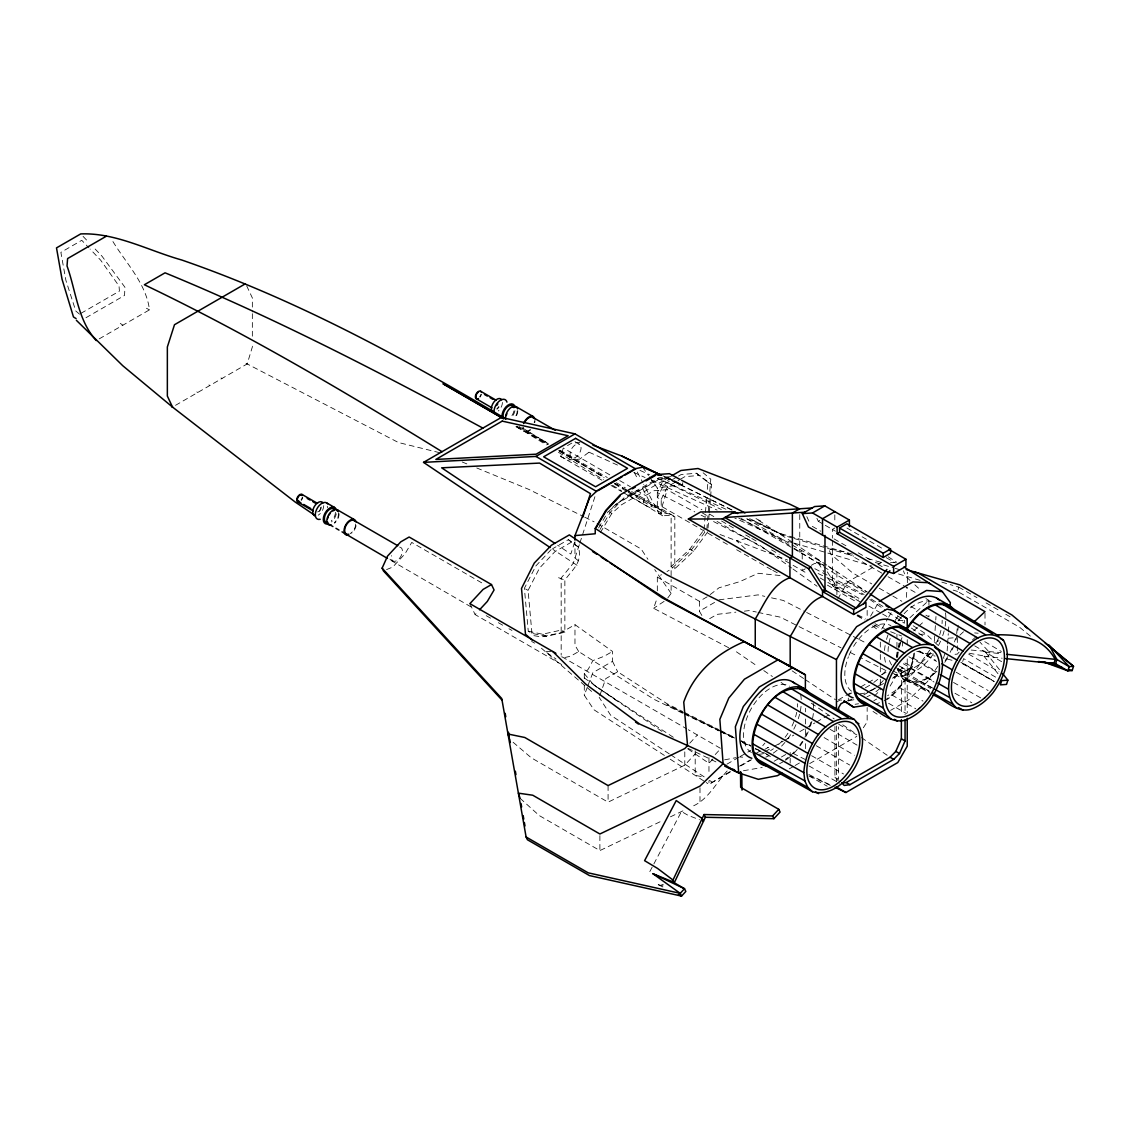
<?xml version="1.0" encoding="UTF-8"?>
<svg xmlns="http://www.w3.org/2000/svg" width="1130" height="1130" viewBox="0 0 1130 1130"><rect width="100%" height="100%" fill="white"/><g stroke="black" fill="none" stroke-linecap="round" stroke-linejoin="round"><path stroke-width="0.75" stroke-dasharray="5 3.75" d="M907.348 582.699L907.348 572.19M906.387 597.332L907.023 587.572M935.061 630.568L935.64 621.797M935.753 620.031L935.993 616.514M947.152 650.88L947.491 645.71M947.604 643.987L948.282 633.648M948.395 631.924L948.847 625.045M706.829 529.518L709.287 498.274M709.824 491.324L710.784 479.177L703.128 472.778M904.579 620.271L904.353 623.223L887.078 611.344M934.722 635.837L934.242 641.784L938.959 640.809M704.032 529.758L706.759 496.381M707.324 489.347L707.903 482.326L696.405 473.23L681.15 474.543L678.283 476.196M709.146 514.32L707.719 531.877L693.509 551.285L674.822 568.757L671.121 566.624L689.823 549.152L703.015 531.142M709.301 512.554L710.445 498.514M710.586 496.748L711.589 484.459L696.405 473.23M897.644 657.166L898.152 652.377M884.126 700.713C900.229 690.317 911.557 672.392 913.732 653.352M956.7 633.577L957.209 628.789M175.517 405.317L247.188 363.931L252.343 346.966L252.343 343.464M809.447 727.084L810.959 722.014M899.325 647.391L900.836 642.334M954.511 641.925L955.514 638.549M601.88 480.194L560.706 456.421L563.291 448.017L612.093 476.196M560.706 456.421L567.472 460.08L579.676 459.133L589.013 452.184L589.888 449.359M727.353 544.392L662.025 506.678L649.821 507.624L643.055 503.966L645.64 495.562L654.03 490.717L667.251 489.686L701.956 509.729M662.025 506.678L667.251 489.686M1030.376 636.119L1019.585 627.249L957.52 591.414L958.819 587.162L950.217 584.62M944.765 653.875L943.465 658.126L952.011 660.287M997.988 673.706L984.117 656.332L985.431 652.095L1001.731 653.79M574.647 542.287L570.834 554.025L557.627 545.211M579.309 544.731L573.32 563.136L561.172 578.009L561.172 655.16M579.845 543.064L595.002 496.466M551.158 549.59L535.888 565.904L524.391 588.278L528.261 631.232L531.948 633.365L546.171 636.345L564.859 632.235L564.859 580.128C572.712 569.054 582.67 562.712 578.447 547.132L568.362 539.66L552.584 548.756M728.61 647.716L653.62 608.279L657.321 597.629M599.719 695.783L605.751 678.65L617.672 671.771L666.968 703.665L682.732 711.547M664.369 755.419L593.928 709.753L584.295 695.233L587.346 687.181M587.953 685.571L592.855 672.689L612.517 661.332L612.517 651.459L574.972 624.664L561.172 632.63L541.468 636.939L530.267 635.032M668.946 477.383L662.971 480.829L657.321 492.581L694.823 511.904M804.842 737.311L807.583 731.619M950.09 652.434L952.83 646.727M676.842 477.03L663.932 484.473L657.321 497.638L661.22 499.347L661.22 513.034L662.674 515.817L669.991 515.294L674.822 516.65L674.822 568.757M661.22 499.347L667.618 486.606L679.102 479.982M531.948 633.365L528.077 590.397L539.575 568.037L554.844 551.723L572.048 541.793M649.821 871.611L653.069 865.453M653.875 863.913L681.475 811.51L688.212 815.408L699.527 819.744M890.073 686.108L899.805 669.836L902.87 668.056L905.059 669.285L905.059 714.725M837.697 599.07L847.867 581.837L872.911 567.373M870.58 616.189L878.278 602.855M881.993 628.661L887.813 618.562M888.646 617.121L891.146 612.799M598.603 527.964L607.912 512.017M600.327 532.654L611.867 513.387L621.345 504.87L661.276 481.804L670.754 479.388L682.294 485.335L682.859 482.595M599.988 529.504L610.242 512.342L623.845 497.977L658.776 477.792L672.378 476.479M959.13 652.095L957.336 654.115L952.548 654.482M863.32 727.762L867.162 721.886L867.162 707.521M929.75 650.131L913.873 672.35L895.158 690.727L887.587 695.727M937.787 666.319L927.363 681.743L908.195 700.205L890.595 710.36M799.701 745.263L802.385 741.351M945.16 660.499L947.83 656.572M667.731 598.01L671.121 593.405L671.121 579.549M704.823 532.159L690.826 550.691L671.121 569.153L666.983 571.54M762.75 745.687L764.911 743.088M584.295 678.622L584.295 673.65L588.292 669.13L592.855 660.64L604.338 656.177L612.517 651.459M612.912 506.989L617.644 502.737L657.589 479.671L667.067 477.256L682.859 484.728M561.723 664.581L475.109 614.579L477.326 612.192M689.738 743.215L697.38 734.994M513.105 742.269L531.326 757.835L608.081 802.159L684.794 765.137L695.19 753.936M715.205 754.558L720.813 748.512L688.255 729.726M712.945 758.979L708.962 763.287L687.958 749.02M727.169 770.957C716.01 783.048 707.86 800.04 692.097 806.467M790.661 755.532L795.506 750.419M874.295 696.165L879.14 691.292M881.866 674.794L886.838 670.005M959.85 635.173L966.15 629.297M972.478 639.947L976.235 636.43M664.115 601.372L653.62 608.279M909.89 617.743L928.931 600.327L925.908 598.575M913.704 630.837L917.504 627.348M918.775 626.19L925.131 620.384M609.183 510.887L618.068 503.02L657.18 480.448L667.336 477.708L680.02 484.812L680.02 482.143M873.801 682.435L878.631 678.706M730.291 771.465L708.962 784.319L706.208 782.539M785.463 759.332L788.062 757.439M932.886 688.156L898.322 668.776C902.475 686.899 925.442 683.142 935.216 672.068M81.007 313.307L119.413 291.13L119.031 286.017L100.739 260.281L90.061 249.052M85.979 317.714L124.554 295.439L124.922 287.232L101.983 256.171L93.705 247.512M99.228 338.859L149.485 309.846C146.166 283.009 125.246 262.513 111.997 239.984M567.486 445.601L571.681 443.172L579.944 442.536M680.528 479.148L684.837 476.676L700.106 475.363M657.321 590.792L657.321 577.119L661.46 574.732M682.647 713.228L654.086 699.357L578.673 651.544L570.579 656.219L564.562 657.575L561.172 656.883M816.905 518.317L818.261 521.269L820.719 519.857M657.321 577.119L699.399 601.301L707.564 596.584L719.061 587.769L739.839 581.625L758.103 573.291L783.132 575.834M834.816 527.993L832.358 529.419L832.358 538.106M701.871 615.483L699.399 611.175L716.039 601.57M709.654 618.661L717.098 614.367L735.842 612.163M805.252 568.828L802.215 570.594L802.215 567.288M811.34 565.325L814.377 563.573L819.052 563.291L826.722 566.102M793.754 548.77L818.261 562.924L820.719 561.497L823.53 565.918M827.654 577.656L833.191 586.315L835.649 584.902L859.888 598.9M878.815 563.969L881.753 562.274M726.901 764.177L738.836 757.284M740.334 756.422L746.294 752.976M747.792 752.114L750.772 750.391M838.389 699.809L844.35 696.363M845.847 695.501L851.808 692.054M860.763 686.899L866.738 683.452M868.221 682.591L875.679 678.283M881.654 674.836L887.615 671.389L859.662 657.25M848.305 694.95L851.794 692.93M837.132 701.758L840.197 699.979L842.867 700.219M865.34 687.803L871.399 684.3M756.521 753.088L759.388 751.436M764.911 749.317L768.414 747.297L765.377 748.625M739.444 766.182L750.108 760.01M867.176 692.422L874.804 688.029M876.329 687.139L882.431 683.622M893.096 677.463L912.419 666.855L912.419 654.581M765.109 751.676L772.652 747.311M774.163 746.436L783.231 741.209M784.743 740.334L793.811 735.107M799.842 731.619L804.376 728.991M805.888 728.13L814.956 722.889M816.467 722.028L828.544 715.05M730.22 772.044L708.962 784.319L708.962 780.816M740.842 765.914L751.464 759.77M863.828 694.908L869.902 691.391M871.428 690.515L879.013 686.136M880.538 685.26L883.575 683.509M892.672 678.254L912.419 666.855L903.138 662.081M873.885 700.657L876.626 699.089M774.135 761.225L779.968 757.863M781.423 757.015L788.726 752.806M789.249 768.88L793.641 766.338M795.11 765.49L799.517 762.948M809.659 763.598L856.808 736.365M520.111 798.303L539.278 815.577L599.889 850.579L662.618 820.564M670.457 816.821L686.051 809.363M876.343 704.018L879.451 702.691M386.545 569.605L392.774 567.034L404.964 553.898L411.73 542.428L484.925 584.69M847.472 700.854L851.794 699.159L848.305 701.179L848.305 698.058M528.261 631.232L542.485 634.213L561.172 630.102L564.859 632.235M849.011 700.77L854.972 699.47M724.598 759.84L736.195 757.609M743.455 770.731L762.185 767.496M855.099 704.273L858.56 703.764M649.482 476.916L657.321 488.061L680.02 484.812M719.061 599.818L758.103 594.874L764.812 596.358M744.359 611.161L749.458 610.567L756.351 612.036M898.025 620.78L907.348 620.059M919.749 634.439L926.035 633.958L939.878 647.165M948.211 638.238L954.299 637.772M927.151 653.988L932.194 653.592M890.511 562.684L895.2 562.401M662.858 886.965L658.183 884.677L663.31 884.578M551.27 651.502L544.914 651.346L555.988 658.988M739.514 756.973L742.735 757.171M974.653 632.927L978.156 633.224M971.221 650.061L1000.996 652.603M984.117 656.332L1002.141 658.211M558.573 577.698L564.859 580.128M969.159 653.211L988.34 656.77L989.654 652.533L979.992 642.179M758.06 612.404L780.435 617.192L841.017 647.829M771.522 597.841L783.26 600.44L805.069 611.655M843.997 551.85L828.841 548.756L830.578 553.898L852.175 572.599L871.739 583.885M658.183 884.677L666.319 886.669M439.556 452.678L398.396 442.508L246.171 363.408L247.272 363.705M916.741 651.247L935.075 656.078M749.628 518.67L779.615 533.36L843.955 551.765M852.373 554.166L845.65 552.245L881.993 573.235M867.487 558.488L882.587 562.811M792.356 537.979L784.065 535.521L745.645 518.162M794.023 538.473L853.729 556.115M875.284 562.486L893.533 567.867M895.2 568.362L901.839 570.325M941.869 582.148L948.55 584.125M792.653 542.697L782.765 539.773L734.726 518.063M794.305 543.177L872.049 566.158M898.59 573.998L920.343 580.425M953.212 590.143L957.52 591.414M720.008 534.504L787.61 560.07M759.883 750.617L755.25 748.851L770.434 756.45M890.638 631.727L901.599 635.992M462.212 461.986L468.682 464.656M476.775 467.975L528.572 489.276L583.151 516.396M662.703 475.73L667.336 477.708M639.961 470.377L649.566 474.727M657.575 478.343L728.031 510.195M589.013 452.184L617.827 465.221M633.845 472.453L645.061 477.524M651.459 480.42L717.112 510.096M810.055 776.07L830.324 785.364M818.134 573.532L826.058 577.317M827.64 578.066L862.458 594.733M779.615 533.36L784.065 535.521L749.416 518.557M684.243 714.005L719.16 730.955M720.742 731.731L735.023 738.667M742.961 742.523L749.317 745.602M755.659 748.696L760.419 750.998M763.598 752.538L768.216 754.784M808.854 774.516L830.465 785.011M687.789 748.258L718.624 763.188M732.085 510.068L662.773 476.111L732.268 510.167M662.971 480.829L721.364 509.545M738.723 518.091L771.861 534.391L792.723 547.414M685.868 714.005L666.968 704.696L682.732 712.592M687.436 714.782L722.07 731.83M723.638 732.607L734.655 738.031M740.955 741.139L750.405 745.786M584.719 517.173L594.069 521.82M805.379 759.558L790.181 751.959L790.181 756.747M684.314 712.338L718.991 729.683M720.573 730.474L734.754 737.565M741.054 740.715L750.518 745.447M684.314 713.369L718.991 730.715M720.573 731.505L734.754 738.596M742.636 742.537L750.518 746.478M850.339 652.533L858.108 656.459M146.448 308.278L149.485 309.846M857.769 614.847L865.594 618.873M874.987 623.689L884.38 628.506M806.622 612.46L851.794 635.682M853.348 636.487L858.023 638.888M859.577 639.679L865.806 642.885M760.434 520.888L755.786 518.5L792.172 542.047M701.066 515.125L704.188 516.721M713.567 521.552L760.434 545.705L791.579 568.009M814.843 568.701L864.125 594.493M771.338 569.633L733.441 547.909M772.807 570.41L780.18 574.28M856.95 615.779L864.648 619.946M873.871 624.947L881.57 629.113M901.33 675.429L929.849 691.362M912.362 681.8L929.298 691.249M906.119 679.865L930.089 693.241M508.952 628.76L511.975 630.455M531.651 641.445L534.674 643.139M919.622 681.079L931.911 687.958M578.447 547.132L568.362 539.66M903.308 663.762L933.366 680.698M927.419 677.76L933.549 681.206M954.963 693.283L971.8 702.775M897.517 669.864L930.597 688.495M808.882 775.886L827.245 786.226M908.845 656.742L935.88 672.096M953.522 682.464L980.981 698.043M808.967 765.928L839.477 783.245M919.34 650.951L935.852 660.4M956.178 672.237L988.114 690.515M811.608 755.702L843.559 773.979M958.819 587.162L976.984 597.657M986.066 602.897L999.697 610.765M1005.756 614.254L1011.802 617.757M846.935 528.035L884.55 549.745M886.174 557.641L895.242 562.881M818.261 521.269L823.897 524.532M825.31 525.337L835.381 531.157M812.286 526.34L820.747 531.227M834.053 538.897L849.153 547.626M858.221 552.852L871.809 560.706M877.855 564.195L883.886 567.684M888.053 576.724L901.684 584.591M903.195 585.467L916.826 593.335M707.903 482.326L711.589 484.459M879.267 588.236L891.316 595.185M892.813 596.047L901.839 601.273M910.879 606.485L918.393 610.822M925.922 615.172L928.931 616.909L928.931 611.937M746.69 518.769L820.719 561.497M741.224 518.444L792.257 547.909M678.607 483.216L682.294 485.335M667.067 477.256L670.754 479.388M663.932 484.473L667.618 486.606M995.601 677.11L963.593 658.62L962.28 662.872L994.287 681.348M709.499 514.079L714.019 516.692M721.562 521.043L735.136 528.882M745.701 534.984L750.221 537.598L736.492 540.733L746.492 549.886M751.747 538.473L757.835 541.99M771.522 549.886L779.135 554.279M820.211 577.995L826.298 581.512M827.824 582.388L858.249 599.959M868.899 606.104L881.061 613.138M882.587 614.014L888.674 617.531M833.191 586.315L861.978 602.94M702.125 512.808L709.584 517.102M717.027 521.41L791.551 564.435M793.076 565.311L808.148 574.012M827.4 585.128L857.048 602.248M960.867 662.279L994.245 681.56L960.076 662.364M574.958 441.675L579.478 444.288A7.825 4.52 -60 0 1 576.992 456.407A7.825 4.52 -60 0 1 570.212 452.494A7.825 4.52 -60 0 1 579.478 444.288M918.704 651.134L936.558 661.431M619.72 480.589L630.399 486.762M636.487 490.279L645.64 495.562M518.981 426.504L547.909 443.214M560.099 450.234L607.29 477.496M616.429 482.764L625.568 488.033M631.656 491.55L674.822 516.65M524.942 430.869L547.542 443.921M559.604 450.87L571.653 457.834M515.902 426.66L524.518 431.618M913.224 658.14L937.024 671.884M611.033 485.476L621.698 491.635M623.223 492.525L643.055 503.966M662.674 515.817L627.461 494.432M910.215 668.268L934.016 682.011M905.059 669.285L901.373 667.152L901.373 714.344M899.183 665.923L902.87 668.056M896.104 667.703L899.805 669.836M689.823 549.152L693.509 551.285M893.449 671.008L897.135 673.141M905.427 678.226L929.227 691.97M894.776 674.299L905.695 680.613M608.18 511.254L611.867 513.387M899.183 687.351L922.998 701.094M597.106 523.571L641.148 548.996L647.928 559.308M891.923 695.021L915.738 708.764M888.59 703.284L906.444 713.595M577.006 565.268L552.966 549.448M816.298 745.744L849.689 765.024M525.62 588.984L528.077 590.397M834.929 726.491L834.929 777.172L838.63 779.305L838.63 726.858M542.485 634.213L546.171 636.345M561.991 656.812L686.743 728.836M389.949 559.251L392.972 560.989M471.012 606.895L388.988 559.308M486.197 615.666L492.27 619.169M498.344 622.687L504.418 626.19M517.427 426.872L547.81 444.486M559.957 451.52L604.013 477.058M614.649 483.23L626.797 490.265M628.322 491.155L666.305 513.161L671.121 514.517L671.121 577.811M246.171 363.408L247.131 363.959M516.509 426.222L548.276 444.655M558.87 450.799L604.268 477.157M614.847 483.301L623.93 488.57M625.441 489.445L666.305 513.161L658.988 513.684L643.69 484.318M968.664 654.129L998.948 671.771M824.095 737.593L854.379 755.236M974.667 645.837L1001.9 661.827M830.112 729.302L857.345 745.292M984.767 641.67L1001.392 651.516M838.686 724.245L856.837 734.966M221.028 377.929L221.974 378.479M829.674 567.514L836.892 571.851L836.892 595.397M522.766 428.129L548.361 443.723M558.912 450.136L604.098 477.651M614.635 484.064L626.684 491.409M628.195 492.327L652.293 506.989L641.303 485.886M516.382 426.603L546.397 444.938M558.418 452.268L603.448 479.77M612.446 485.264L621.458 490.773M794.221 548.347L865.764 593.01M617.079 700.911L581.484 675.994M208.923 384.906L209.841 385.485M871.343 599.098L884.352 607.389M897.361 615.666L903.138 619.353M913.167 625.752L926.035 633.958M888.124 556.751L896.768 562.316M673.296 737.283L593.928 685.147L584.295 673.65M670.245 759.219L704.823 781.635M661.22 513.034L657.321 510.506L657.321 488.061M669.313 753.894L610.652 715.219L599.168 697.337M670.782 754.854L704.527 777.101L695.19 775.392L695.19 750.673M709.499 780.378L711.985 782.031M793.613 543.007L826.793 565.127M828.234 566.088L867.162 592.021L852.867 583.956L848.305 582.995L845.65 583.151L834.816 589.408L834.816 583.603L832.358 585.029L832.358 539.843M873.01 711.42L880.327 716.293M792.172 670.867L803.713 678.551M805.153 679.525L835.451 699.71M196.832 391.898L197.708 392.491M661.926 731.35L593.886 685.091M736.421 651.812L758.018 666.629M763.781 670.584L772.412 676.517M781.042 682.435L786.805 686.39M811.269 703.185L834.223 718.934M842.726 724.782L855.495 733.54M861.413 737.608L887.601 755.574M869.803 599.451L885.638 610.355M911.43 628.096L922.758 635.893M120.274 323.392L122.888 325.2M591.626 691.461L539.73 646.77M793.006 569.011L817.075 586.258M857.529 615.229L864.408 620.144M872.431 625.893L879.013 630.596M578.447 560.819L574.972 558.036L574.972 541.807M79.524 314.154L75.781 310.99L65.907 280.395L60.879 252.371L81.77 240.309L88.875 247.795M910.046 580.396L905.229 575.961L903.492 570.82M914.862 584.832L919.679 589.267M83.069 236.382L88.988 242.569M834.929 777.172L839.392 782.101M985.431 652.095L1000.375 670.796M671.121 593.405L654.722 569.605M642.631 467.184L648.507 475.532M827.301 571.822L835.649 584.902M818.261 562.924L823.897 571.766M578.673 651.544L574.972 645.173L574.972 624.664M637.278 472.001L642.899 482.778M634.227 472.312L638.153 479.855M612.517 661.332L617.672 671.771M469.882 603.646L475.109 614.579M246.679 285.848L252.343 297.91L252.343 311.937M806.82 516.65L810.21 524.052M985.007 613.308L985.007 624.918M957.336 637.532L957.336 644.157M957.336 645.823L957.336 654.115M928.931 600.327L928.931 605.299M907.235 639.693L907.235 644.919M907.235 658.889L907.235 713.016M896.952 634.184L896.952 637.447M896.952 642.391L896.952 650.654M896.952 652.307L896.952 658.903M880.327 642.137L880.327 652.73M880.327 654.496L880.327 665.09M880.327 666.855L880.327 677.449M880.327 679.215L880.327 689.809M867.162 610.412L867.162 620.441M836.454 725.954L836.454 781.819M834.816 514.913L834.816 523.091M805.379 708.355L805.379 711.886M805.379 718.948L805.379 727.777M805.379 729.542L805.379 736.605M805.379 743.667L805.379 748.964M802.215 559.053L802.215 550.818L799.758 552.245L799.758 513.995M790.181 758.343L790.181 763.131M708.962 757.679L708.962 773.796M699.993 787.765L699.993 802.681M699.399 601.301L699.399 611.175M684.794 751.874L684.794 765.137M608.081 785.576L608.081 802.159M599.889 835.649L599.889 850.579M584.295 685.274L584.295 695.233M252.343 313.688L252.343 336.457M945.485 612.799A43.449 25.086 -60 0 1 945.867 618.138M945.739 621.288A43.449 25.086 -60 0 1 944.807 627.927M944.143 630.851A43.449 25.086 -60 0 1 941.742 638.252M940.527 641.204A43.449 25.086 -60 0 1 938.423 645.583M933.38 653.903A43.449 25.086 -60 0 1 893.406 673.508M885.454 662.194A43.449 25.086 -60 0 1 884.578 657.222M884.522 650.47A43.449 25.086 -60 0 1 885.454 643.832M886.527 639.439A43.449 25.086 -60 0 1 887.968 634.975M895.087 620.568A43.449 25.086 -60 0 1 899.777 614.028M942.18 620.257A38.251 22.092 -60 0 1 942.039 623.605M940.937 630.37A38.251 22.092 -60 0 1 939.652 634.933M938.564 637.97A38.251 22.092 -60 0 1 935.852 644.001M930.64 652.519A38.251 22.092 -60 0 1 897.291 669.666M891.711 665.019A38.251 22.092 -60 0 1 888.999 659.044M888.081 651.502A38.251 22.092 -60 0 1 888.42 646.417M888.999 642.885A38.251 22.092 -60 0 1 890.143 638.351M898.661 620.61A38.251 22.092 -60 0 1 931.6 601.598M902.573 641.106A43.477 25.1 -60 0 1 902.107 647.547M879.804 688.551A43.477 25.1 -60 0 1 875.849 691.73M870.241 695.218A43.477 25.1 -60 0 1 867.035 696.687M898.887 643.224A38.236 22.077 -60 0 1 898.294 650.075M897.955 651.841A38.236 22.077 -60 0 1 896.824 656.361M883.279 680.528A38.236 22.077 -60 0 1 878.843 684.964M874.662 688.269A38.236 22.077 -60 0 1 867.614 692.125M864.846 693.043A38.236 22.077 -60 0 1 859.874 693.749M851.512 691.165A38.236 22.077 -60 0 1 848.432 656.756M849.04 655.245A38.236 22.077 -60 0 1 852.726 647.801M853.574 646.374A38.236 22.077 -60 0 1 890.963 625.723M914.608 652.985A43.477 25.1 -60 0 1 886.81 699.767M958.155 625.243A43.449 25.086 -60 0 1 957.421 633.351M957.11 635.018A43.449 25.086 -60 0 1 955.104 642.405M954.031 645.357A43.449 25.086 -60 0 1 950.711 652.688M947.477 658.282A43.449 25.086 -60 0 1 944.722 662.307M935.372 672.661A43.449 25.086 -60 0 1 897.743 669.299M896.81 657.561A43.449 25.086 -60 0 1 897.432 652.603M898.816 646.53A43.449 25.086 -60 0 1 900.257 642.066M900.822 640.597A43.449 25.086 -60 0 1 902.037 637.659M534.391 420.897A7.825 4.52 -60 0 1 534.193 422.662M530.295 429.442A7.825 4.52 -60 0 1 523.331 427.281M534.999 420.544A8.687 5.014 -60 0 1 534.787 422.507M530.45 430.036A8.687 5.014 -60 0 1 522.71 427.649M517.794 410.614A8.687 5.014 -60 0 1 514.729 418.524M517.187 410.967A7.825 4.52 -60 0 1 514.418 418.1M513.924 410.953A7.825 4.52 -60 0 1 511.339 416.32M514.941 410.684A9.322 5.382 -60 0 1 511.876 417.083M502.426 402.45A7.825 4.52 -60 0 1 498.33 410.981M499.079 406.899A4.351 2.514 -60 0 1 496.903 409.187M498.641 406.645A3.475 2.006 -60 0 1 496.903 408.481M481.436 394.2A4.351 2.514 -60 0 1 479.996 397.181M480.843 394.37A3.475 2.006 -60 0 1 479.699 396.743M399.639 547.09A7.825 4.52 -60 0 1 401.899 554.025A7.825 4.52 -60 0 1 394.992 561.313A7.825 4.52 -60 0 1 391.531 555.649M797.625 703.722A38.251 22.092 -60 0 1 797.469 707.069M796.707 712.338A38.251 22.092 -60 0 1 795.562 716.872M793.995 721.434A38.251 22.092 -60 0 1 791.297 727.466M787.963 733.229A38.251 22.092 -60 0 1 785.096 737.311M782.017 741.04A38.251 22.092 -60 0 1 778.697 744.444M773.4 748.78A38.251 22.092 -60 0 1 770.575 750.574M763.569 753.555A38.251 22.092 -60 0 1 758.597 754.261M751.45 752.481A38.251 22.092 -60 0 1 751.45 708.298A38.251 22.092 -60 0 1 789.701 686.207M356.105 525.662A8.687 5.014 -60 0 1 351.769 533.191M323.745 505.618A7.825 4.52 -60 0 1 318.222 515.195M355.71 524.066A7.825 4.52 -60 0 1 350.173 533.643M800.619 694.611A43.449 25.086 -60 0 1 801.255 699.781M801.043 706.391A43.449 25.086 -60 0 1 800.252 711.392M799.574 714.301A43.449 25.086 -60 0 1 798.246 718.765M795.958 724.669A43.449 25.086 -60 0 1 792.299 731.887M790.619 734.655A43.449 25.086 -60 0 1 785.929 741.195M784.94 742.41A43.449 25.086 -60 0 1 778.528 749.02M777.228 750.136A43.449 25.086 -60 0 1 770.575 754.826M768.979 755.702A43.449 25.086 -60 0 1 765.759 757.157M339.113 513.769A8.687 5.014 -60 0 1 334.565 523.261M327.248 506.198A7.825 4.52 -60 0 1 327.432 507.737M338.308 512.582A7.825 4.52 -60 0 1 334.395 522.667M335.426 512.356A7.825 4.52 -60 0 1 331.33 520.888M336.26 513.839A9.322 5.382 -60 0 1 331.599 521.919M320.68 507.384A3.475 2.006 -60 0 1 319.451 510.548M318.858 511.184A3.475 2.006 -60 0 1 317.587 511.918M302.162 497.525A3.475 2.006 -60 0 1 301.018 499.912M302.755 497.37A4.351 2.514 -60 0 1 301.315 500.35M813.205 703.369A43.449 25.086 -60 0 1 813.586 708.694M813.332 713.482A43.449 25.086 -60 0 1 812.541 718.482M811.863 721.406A43.449 25.086 -60 0 1 809.476 728.822M808.261 731.76A43.449 25.086 -60 0 1 805.379 737.579M802.907 741.746A43.449 25.086 -60 0 1 798.232 748.3M797.229 749.515A43.449 25.086 -60 0 1 790.816 756.125M789.517 757.227A43.449 25.086 -60 0 1 785.534 760.236M782.864 761.917A43.449 25.086 -60 0 1 779.658 763.583M321.287 507.031A4.351 2.514 -60 0 1 317.431 512.695"/><path stroke-width="1.5" d="M949.991 607.813L950.33 602.643L942.378 591.597L904 566.949M752.735 743.837C753.95 718.525 774.982 682.153 804.165 689.54L854.238 719.443C878.42 743.145 845.113 800.831 812.484 791.749L761.563 763.329L756.775 758.894L753.767 752.241L752.735 743.837L803.84 772.638L804.842 780.872L807.795 787.398L812.484 791.749M803.84 772.638C805.026 747.834 825.635 712.197 854.238 719.443M854.026 683.325C855.353 660.118 869.521 636.105 891.923 627.856C908.04 624.085 919.862 640.272 933.691 645.385C940.188 649.651 942.293 657.505 942.519 664.878C941.177 688.071 927.01 712.084 904.607 720.347C888.505 724.104 876.682 707.931 862.84 702.818C856.342 698.538 854.238 690.698 854.026 683.325L882.29 699.639L883.321 708.044L886.33 714.697L891.104 719.132M882.29 699.639C883.505 674.342 904.523 637.998 933.691 645.385M957.053 708.284C930.075 687.111 973.82 614.31 1003.482 640.329C1012.777 657.759 1003.511 678.636 992.677 693.128C986.631 700.261 979.343 706.603 970.289 709.471C956.093 712.988 945.259 699.611 933.083 694.922M1007.847 680.147L1006.533 684.399L1000.389 684.865L1001.688 680.627L1007.847 680.147L1002.508 673.466M1062.186 667.533L1043.838 662.025L1067.892 670.867L1072.186 670.542L1073.5 666.29L1011.957 615.017L959.723 584.86L906.105 569.534M582.826 517.13L590.453 493.655L539.575 463.088L441.646 467.82L554.689 543.248M574.972 540.126L574.972 535.606L589.662 497.751L597.276 490.547L635.018 468.752L642.631 467.184L661.163 475.08M841.935 783.132L846.243 782.539L890.073 757.241L895.808 751.394L901.373 738.822L901.373 719.584M841.963 782.991L844.181 785.449L849.93 784.672L893.759 759.36L899.494 753.526L905.059 740.941L905.059 719.965M501.861 699.964L383.423 570.876L382.124 568.15L387.534 556.101L400.755 541.863L409.145 537.018L491.493 584.563L494.078 589.973L487.313 601.443L479.544 609.805M382.124 568.15L501.748 698.524L526.1 836.991L527.399 839.731L589.465 875.566L681.531 896.09L685.825 891.457L684.526 888.717L672.237 881.626L704.047 814.546L772.609 815.959L778.768 809.334L740.659 787.342L740.517 771.804L741.831 774.53L741.972 790.068M704.047 814.546L705.36 817.273L674.285 882.77L672.986 880.03L657.547 868.419L644.594 860.665L676.234 800.563L702.168 818.501L703.482 821.242L702.761 820.987M836.454 708.496L836.454 659.595L850.311 635.286L856.625 626.67L887.05 609.098L893.378 610.412L907.235 618.732L907.235 630.964M574.972 535.606L595.227 533.77L595.227 528.416L605.779 510.435L620.158 494.869L655.089 474.699L669.469 473.668L680.02 479.459M596.301 527.371L606.556 510.223L620.158 495.844M907.009 629.368C915.427 615.85 931.318 599.211 948.72 606.076L998.793 635.978M886.909 569.421L856.116 608.081L825.804 590.58L810.888 567.175L724.853 517.512L804.786 512.215M863.49 603.816L889.889 570.692M705.36 817.273L773.923 818.685L780.067 812.06L778.768 809.334M973.693 622.249L985.007 611.655L917.857 572.896L912.984 571.738M740.517 772.143L739.387 773.132L733.102 770.208L712.959 756.973L639.679 724.062L585.665 684.06L552.852 651.544M106.276 236.241L67.602 258.572L67.023 265.96C75.95 290.791 77.8 320.496 96.276 340.568M245.21 283.884L174.486 324.72L167.353 346.981L167.353 396.037L172.509 407.054L122.817 365.767L76.374 320.313M550.056 547.485L423.538 462.368L501.367 417.436L574.972 433.878L635.682 468.922L625.158 474.995M423.538 462.368L535.917 456.435L574.972 433.878M598.123 490.618L622.164 476.733M632.306 488.824L635.343 487.072M645.979 480.928L655.089 475.673M671.926 475.659L680.896 470.49L698.015 468.512L789.785 504.178L799.306 508.783M491.493 584.563L483.103 589.408L469.882 603.646L555.904 653.31M688.354 519.037L722.395 518.924L808.43 568.602L823.346 591.993L853.659 609.494L865.947 602.403L865.947 607.375L853.659 614.48L688.354 519.037L700.642 511.947L734.684 511.834L737.678 513.571M722.395 518.924L734.684 511.834M799.758 508.783L792.384 513.034L792.384 556.497L789.927 557.923L789.927 577.684C771.592 584.408 764.657 603.702 755.25 618.986L755.25 647.589L744.274 641.642C716.378 653.423 693.707 673.212 683.749 702.097L687.563 745.574L684.794 748.554L608.081 785.576L524.8 737.495L507.977 734.006L509.277 737.862M889.126 549.547L905.935 559.251L905.935 566.356L893.632 573.447L884.451 570.848L808.43 526.947L802.328 513.627L814.617 506.537L824.815 505.859L849.393 520.054L849.393 526.622M802.328 513.627L812.527 512.964L824.815 505.859M834.816 511.636L822.527 518.727L822.527 535.083M812.527 512.964L837.104 527.145L849.393 520.054M839.562 532.301L839.562 528.035L846.935 523.783L890.567 548.968L890.567 553.22L883.194 557.486L839.562 532.301L837.104 533.713L837.104 527.145M808.43 568.602L810.888 567.175M839.562 528.035L883.194 553.22L890.567 548.968M823.346 591.993L825.804 590.58M837.104 533.713L893.632 566.356L905.935 559.251M879.182 601.4L912.927 581.922L928.549 582.713L930.781 584.351M805.379 690.698L805.379 674.808L792.893 667.604L759.219 687.04L743.328 706.518L735.376 726.745L738.667 772.906L758.343 779.333L777.511 775.646L781.918 773.104M892.813 609.903L926.487 590.467L942.378 591.597M835.098 787.271L845.904 792.511L897.785 762.566L907.235 746.196L907.235 718.256M657.985 475.179L660.895 474.685M844.28 701.179L853.602 707.168L865.693 705.388M732.226 513.246L812.159 507.963M995.685 634.721C1019.938 634.862 1042.467 636.473 1055.222 659.355L1053.909 663.593L1038.47 661.516M853.602 707.168L846.554 702.337L843.884 702.111L840.819 703.891L838.63 707.634L838.63 711.137M1006.901 654.327L1056.903 659.525L1069.192 666.629L1073.5 666.29L1045.165 642.984M1005.601 658.578L1055.604 663.776L1067.892 670.867L1069.192 666.629L1049.078 645.046L1056.903 659.525L1055.604 663.776L1048.88 662.773M1068.853 669.539L1072.186 670.542M862.84 702.818L865.961 703.778M761.563 763.329L766.239 764.784M730.051 768.301L734.542 769.798M592.925 445.164L621.811 456.054L661.205 475.334L621.811 456.054M678.41 894.565L681.531 896.09L680.218 893.35L652.956 873.744L672.237 881.626M652.956 873.744L684.526 888.717L680.218 893.35L588.165 872.826L526.1 836.991M724.655 766.112L738.667 772.906M836.454 659.595L666.968 574.845L595.227 528.416M681.56 480.264L744.967 512.921M792.893 667.604L662.081 597.77L569.336 534.9L551.412 545.239L534.292 563.037L521.509 588.448L525.478 634.213L531.948 639.919M482.877 428.115C379.186 371.968 274.223 317.657 165.051 272.824L144.4 284.746C247.131 333.844 345.215 391.955 442.028 451.703M805.379 674.808L666.968 599.663L610.016 562.811M932.843 693.043L952.35 703.934M958.537 707.592L963.156 710.177M756.775 758.894L807.795 787.398M815.521 791.918L818.6 793.641M934.383 688.989L949.412 697.422M753.767 752.241L804.842 780.872M937.886 683.24L948.395 689.173M940.386 674.652L949.412 679.766M753.767 734.232L804.842 763.23M941.855 663.833L952.35 669.85M756.775 724.104L807.795 753.315M936.855 598.25L949.158 605.341M893.576 621.203L905.865 628.308M934.581 647.109L957.053 660.075M899.183 627.136L927.462 643.45M935.499 648.097L938.479 649.821M516 406.631L533.205 416.56M532.767 417.323L555.367 430.361M891.923 627.856L920.201 644.171M480.631 391.234L496.24 400.246M484.459 394.441L487.298 396.079M490.138 397.718L492.963 399.356M884.126 631.162L912.404 647.49M476.295 398.763L491.889 407.775M505.28 418.594C401.941 357.122 295.58 299.295 181.648 259.971C148.425 250.648 116.023 232.582 80.71 233.91L56.5 247.894L62.037 279.237L73.464 316.937L76.091 318.618M501.367 417.436L442.988 383.734L503.754 418.948M876.343 636.854L904.607 653.168M869.083 644.524L897.347 660.838M535.917 456.435L596.626 491.479M862.84 653.649L891.104 669.963M858.051 663.607L886.33 679.935M855.043 673.734L883.321 690.049M855.043 691.73L883.321 708.044M858.051 698.382L886.33 714.697M894.367 719.344L897.347 721.067M844.096 700.925L846.554 702.337M901.373 738.822L905.059 740.941M792.299 681.715L804.588 688.806M895.808 751.394L899.494 753.526M890.073 757.241L893.759 759.36M761.563 714.146L812.484 743.54M846.243 782.539L849.93 784.672M836.454 787.059L845.904 792.511M326.57 502.864L334.565 507.469M337.319 509.8L354.523 519.729M354.086 520.478L397.774 545.705M301.95 494.403L317.558 503.401M307.19 498.429L310.03 500.067M312.869 501.706L315.708 503.344M300.877 502.808L298.052 501.169A3.475 2.006 -60 0 0 299.153 501.268M303.716 504.446L310.807 508.542M297.614 501.918L313.208 510.93M912.362 621.542L963.156 651.134M767.807 705.007L818.6 734.599M328.378 523.896L332.926 526.552M335.963 528.317L338.986 530.097M342.023 531.863L387.477 558.418M919.622 613.873L970.289 643.62M775.067 697.337L825.719 727.084M927.419 608.194L977.916 638.04M782.864 691.659L833.361 721.505M935.216 604.875L985.558 634.792M790.661 688.34L841.003 718.256M1000.46 638.521L1003.482 640.329M942.491 604.155L992.677 634.085M855.904 721.985L858.927 723.793M797.921 687.619L848.122 717.55M886.005 605.652L888.731 607.361M592.501 551.468L596.88 554.307M601.259 557.132L607.107 560.918M870.015 593.928L907.235 618.732M315.185 515.548L295.227 502.073L171.675 406.419L172.551 407.026M635.512 722.028L638.351 724.005M1024.938 626.331L1027.636 628.548M948.72 606.076L951.121 608.307M905.427 629.057L909.014 632.39M772.609 815.959L773.923 818.685M520.111 798.303L518.388 793.161L532.753 795.223L599.889 833.997L699.993 786.113L723.101 763.696L719.852 719.33L728.794 698.043L744.416 679.215L778.146 659.736L790.181 666.559L790.181 636.458C799.517 622.333 805.026 602.883 822.527 596.499L822.527 590.707L824.985 589.281L824.985 535.408M505.166 713.312L505.774 716.759M508.5 732.254L509.107 735.701M509.715 739.147L510.308 742.523M515.365 771.253L515.958 774.643M521.029 803.487L521.636 806.947M523.162 815.606L523.769 819.066M524.377 822.527L524.984 825.988M893.632 566.356L893.632 573.447M883.194 553.22L883.194 557.486M853.659 609.494L853.659 614.48M899.777 614.028A43.449 25.086 -60 0 1 939.51 600.214M853.136 697.817A43.477 25.1 -60 0 1 850.113 646.304A43.477 25.1 -60 0 1 896.231 623.167M868.758 705.558A43.477 25.1 -60 0 1 861.696 654.637A43.477 25.1 -60 0 1 909.692 631.486M906.514 629.043A43.449 25.086 -60 0 1 954.031 609.875M524.942 421.829A7.825 4.52 -60 0 1 533.643 418.128M523.529 423.623A8.687 5.014 -60 0 1 529.659 416.589A8.687 5.014 -60 0 1 534.787 418.834M505.717 419.428A8.687 5.014 -60 0 1 510.054 408.227A8.687 5.014 -60 0 1 517.582 408.891M506.311 415.586A7.825 4.52 -60 0 1 506.861 413.735M513.077 407.167A7.825 4.52 -60 0 1 515.562 407.379M503.231 417.125A7.825 4.52 -60 0 1 507.144 407.04A7.825 4.52 -60 0 1 513.924 407.648M501.988 416.193A9.322 5.382 -60 0 1 507.723 405.331A9.322 5.382 -60 0 1 514.941 406.743M494.22 413.425A9.322 5.382 -60 0 1 498.881 401.404A9.322 5.382 -60 0 1 506.96 402.125M496.677 405.515A7.825 4.52 -60 0 1 497.822 403.834M492.115 411.603A7.825 4.52 -60 0 1 494.135 401.715A7.825 4.52 -60 0 1 501.692 399.681M478.47 398.551A4.351 2.514 -60 0 1 475.405 397.082A4.351 2.514 -60 0 1 477.934 391.813A4.351 2.514 -60 0 1 481.436 392.364M476.337 397.647A3.475 2.006 -60 0 1 476.337 394.808M476.733 394.003A3.475 2.006 -60 0 1 477.241 393.254M477.835 392.633A3.475 2.006 -60 0 1 478.47 392.166M348.746 534.25A7.825 4.52 -60 0 1 345.794 525.902A7.825 4.52 -60 0 1 354.961 521.297M320.2 519.277A9.322 5.382 -60 0 1 316.668 509.319A9.322 5.382 -60 0 1 327.615 503.825M328.194 523.882A9.322 5.382 -60 0 1 325.228 512.851A9.322 5.382 -60 0 1 336.26 509.898M348.591 535.027A8.687 5.014 -60 0 1 345.837 524.744A8.687 5.014 -60 0 1 356.105 521.989M331.373 525.097A8.687 5.014 -60 0 1 328.096 515.817A8.687 5.014 -60 0 1 338.294 510.704M327.135 522.667A7.825 4.52 -60 0 1 325.991 513.288A7.825 4.52 -60 0 1 334.692 509.588M336.881 510.548A7.825 4.52 -60 0 1 337.757 511.367M328.18 523.275A7.825 4.52 -60 0 1 327.629 522.06M327.629 518.755A7.825 4.52 -60 0 1 328.18 516.89M329.056 515.068A7.825 4.52 -60 0 1 330.2 513.387M332.969 510.93A7.825 4.52 -60 0 1 334.395 510.322M298.984 502.045A4.351 2.514 -60 0 1 297.614 496.903A4.351 2.514 -60 0 1 302.755 495.533M751.874 758.287A43.449 25.086 -60 0 1 748.851 706.801A43.449 25.086 -60 0 1 794.955 683.664M299.789 495.321A3.475 2.006 -60 0 1 301.908 495.519M297.656 500.816A3.475 2.006 -60 0 1 299.153 495.788M767.496 766.041A43.449 25.086 -60 0 1 761.14 713.892A43.449 25.086 -60 0 1 809.476 693.34M315.454 515.93A7.825 4.52 -60 0 1 314.31 506.551A7.825 4.52 -60 0 1 323.011 502.85M502.214 421.123L435.855 459.43L536.171 454.189L568.122 435.742L502.214 421.123M575.608 438.355L543.657 456.803L595.581 486.776L627.531 468.329L575.608 438.355M984.781 697.733A37.488 21.64 -60 0 0 996.674 639.665A37.488 21.64 -60 0 0 952.322 678.989A37.488 21.64 -60 0 0 984.781 697.733M919.396 708.383A38.236 22.077 -60 0 0 931.516 649.143A38.236 22.077 -60 0 0 886.287 689.258A38.236 22.077 -60 0 0 919.396 708.383M840.226 781.197A37.488 21.64 -60 0 0 852.105 723.129A37.488 21.64 -60 0 0 807.752 762.453A37.488 21.64 -60 0 0 840.226 781.197"/></g></svg>
